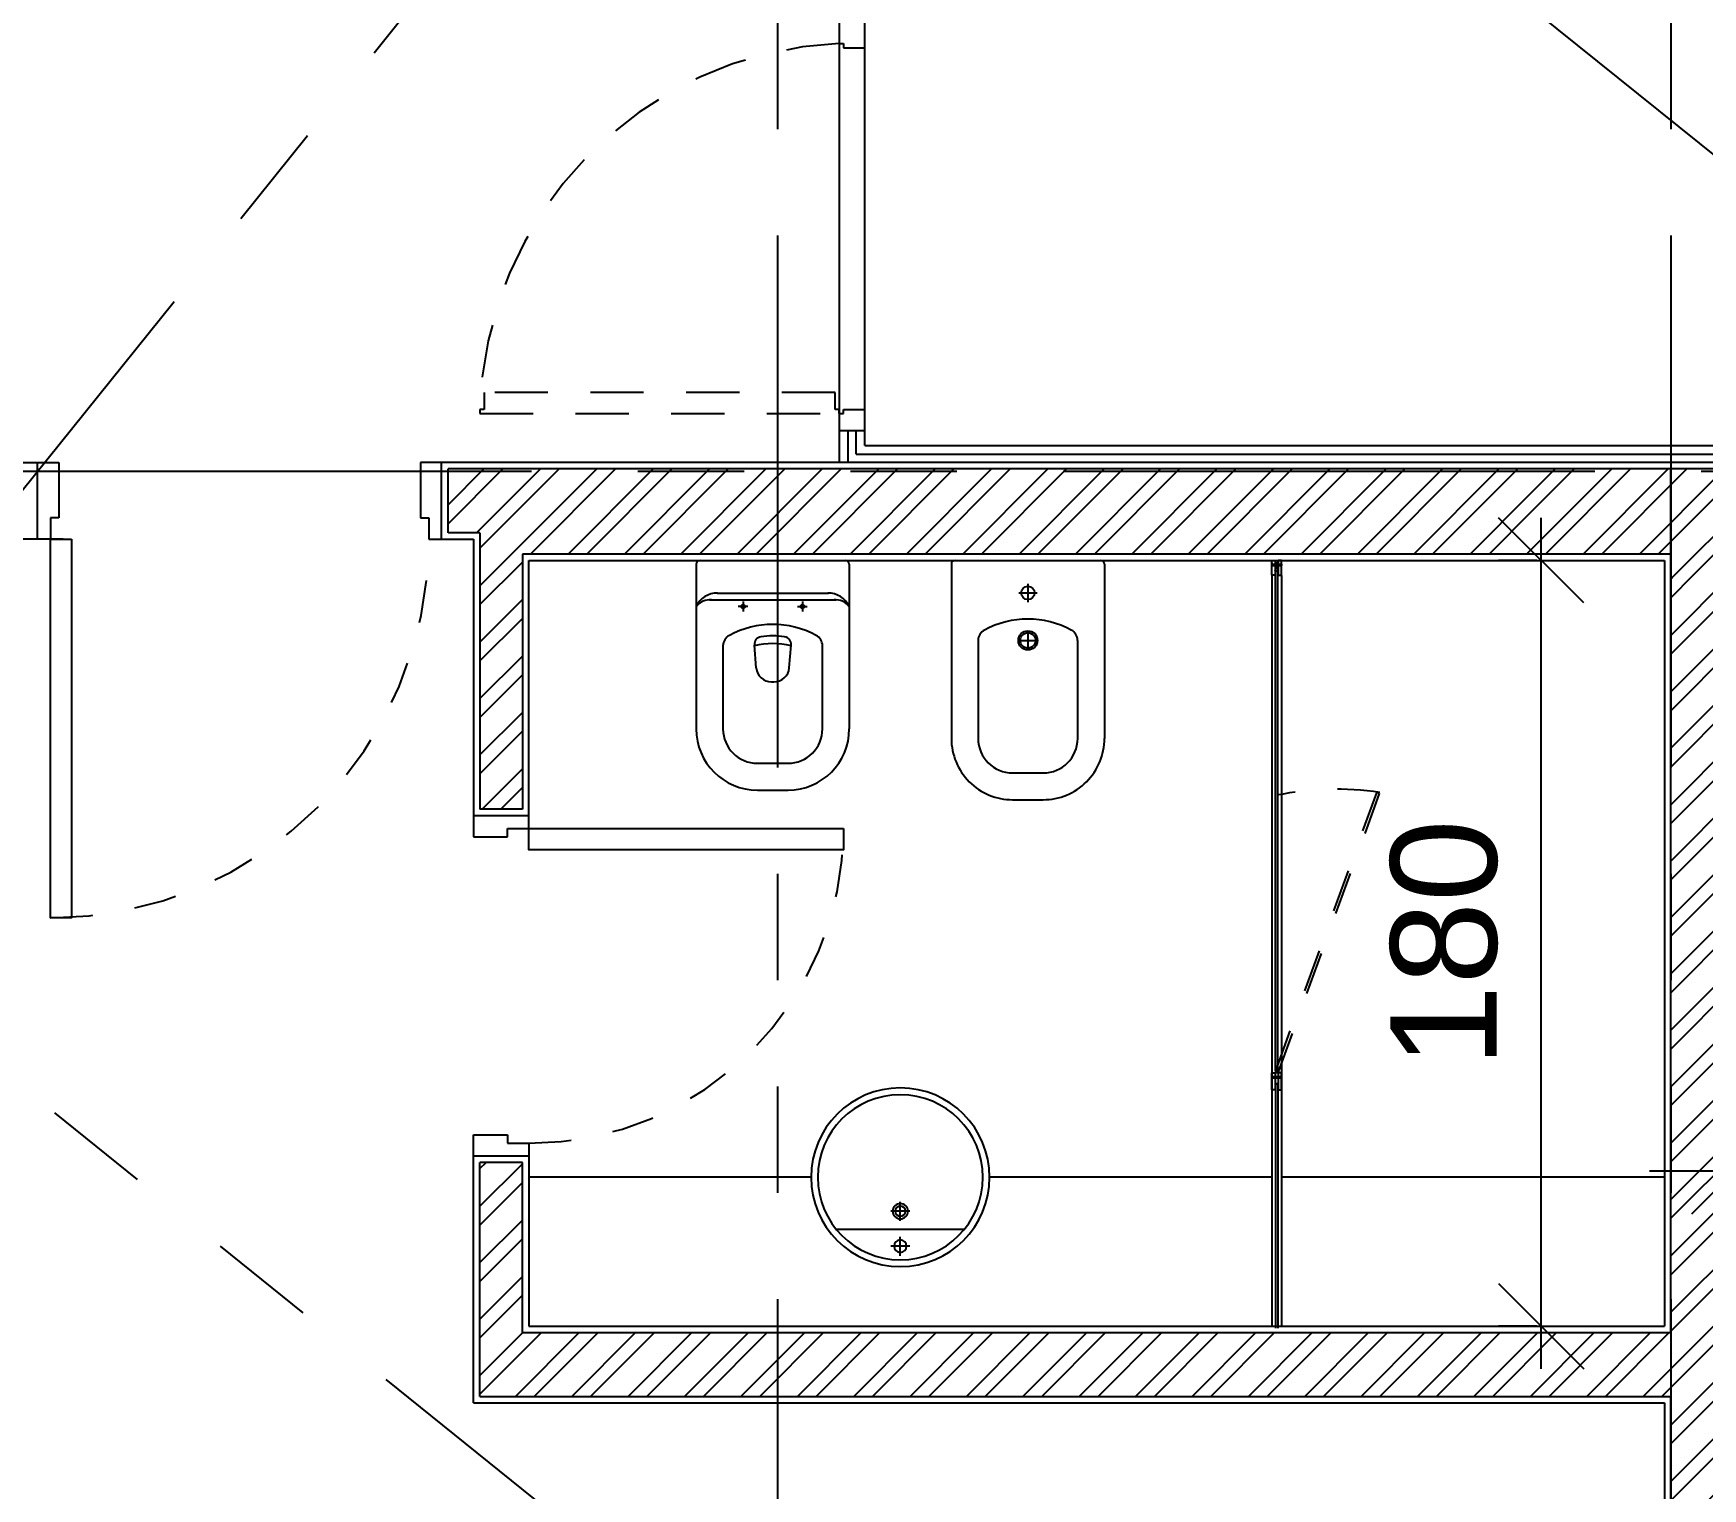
# Model space of a CAD drawing. Extents: x 83 to 143.2, y -2.6 to 70.8.
# Drawn here: x 99.728 to 103.653, y 45.508 to 48.929 of the extents above; entities that cross this region are included whole.
import ezdxf

# ---------------------------------------------------------------- set-up
doc = ezdxf.new("R2010")
doc.units = 0
doc.header["$MEASUREMENT"] = 0
doc.header["$PDMODE"] = 3
doc.header["$PDSIZE"] = 0.3
doc.linetypes.add('AXIS_100$0$A-AXIS$0$PHANTOM', pattern=[2.5, 1.25, -0.25, 0.25, -0.25, 0.25, -0.25])
doc.linetypes.add('HIDDEN2', pattern=[0.1875, 0.125, -0.0625])
doc.layers.get('0').update_dxf_attribs({"linetype": 'CONTINUOUS'})
doc.layers.get('DEFPOINTS').update_dxf_attribs({"linetype": 'CONTINUOUS'})
for name, color, linetype in [('a-dim', 3, 'CONTINUOUS'), ('A-DOORS', 1, 'CONTINUOUS'), ('A-FC-PROJECTION', 8, 'HIDDEN2'), ('A-HATCH-WALL', 8, 'CONTINUOUS'), ('A-PLASTER', 8, 'CONTINUOUS'), ('A-WALL', 4, 'CONTINUOUS'), ('AXIS_100$0$A-AXIS-100', 10, 'AXIS_100$0$A-AXIS$0$PHANTOM'), ('DA-SAN', 4, 'CONTINUOUS'), ('WOOD PANELING', 7, 'CONTINUOUS')]:
    doc.layers.add(name, color=color, linetype=linetype)
doc.styles.add('A100-STEXT', font='ARIAL.TTF', dxfattribs={"height": 0.25})
doc.dimstyles.new('A100-DIM', dxfattribs={"dimtxt": 0.25, "dimasz": 0.2, "dimexe": 0.1, "dimexo": 0.3, "dimgap": 0.1, "dimtad": 1, "dimlfac": 100, "dimrnd": 0.5, "dimdsep": 46, "dimtxsty": 'A100-STEXT', "dimblk1": 'OBLIQUE', "dimblk2": 'OBLIQUE', "dimsah": 1, "dimcen": -0.05, "dimdle": 0.1, "dimclrd": 15, "dimclre": 15, "dimclrt": 256, "dimadec": 0, "dimazin": 0, "dimtfac": 0.28, "dimtix": 1, "dimtmove": 2, "dimatfit": 3, "dimldrblk": 'OBLIQUE', "dimfxl": 0, "dimtolj": 1, "dimarcsym": 0})
pattern_1 = [(45, (40.92615, 14.29517), (-0.06629126, 0.06629126), []), (45, (40.97035, 14.29517), (-0.06629126, 0.06629126), [])]

# ---------------------------------------------------------------- blocks, each defined once
blk = doc.blocks.new('_OBLIQUE')
at = {"color": 0, "linetype": 'ByBlock'}
blk.add_line((-0.5, -0.5), (0.5, 0.5), dxfattribs=at)
blk = doc.blocks.new('*D51')
at = {"layer": 'a-dim', "color": 15, "lineweight": -2}
for p, q in [((103.8756, 52.5662), (103.6275, 52.2577)), ((112.0765, 45.5913), (103.6122, 52.3983)), ((112.0167, 45.6766), (111.9359, 45.5761))]:
    blk.add_line(p, q, dxfattribs=at)
at = {"layer": 'DEFPOINTS', "color": 0}
for p in [(104.0636, 52.8), (103.6901, 52.3356), (112.2048, 45.9104)]:
    blk.add_point(p, dxfattribs=at)
at = {"layer": 'a-dim', "color": 15, "lineweight": -2, "xscale": 0.2, "yscale": 0.2, "zscale": 0.2}
for p, rotation in [((103.6901, 52.3356), 141.193709357094), ((111.9986, 45.654), 321.193709357094)]:
    blk.add_blockref('_OBLIQUE', p, dxfattribs=dict(at, rotation=rotation))
at = {"layer": 'a-dim', "insert": (107.987, 49.1722), "char_height": 0.25, "attachment_point": 5, "rotation": 321.1937, "style": 'A100-STEXT'}
blk.add_mtext('\\A1;1066', dxfattribs=at)
blk = doc.blocks.new('*D83')
at = {"layer": 'a-dim', "color": 15, "lineweight": -2}
for p, q in [((103.2731, 45.79), (103.2731, 47.79)), ((103.2628, 47.69), (103.1731, 47.69)), ((103.2628, 45.89), (103.1731, 45.89))]:
    blk.add_line(p, q, dxfattribs=at)
at = {"layer": 'DEFPOINTS', "color": 0}
for p in [(103.2731, 47.69), (103.5628, 47.69), (103.5628, 45.89)]:
    blk.add_point(p, dxfattribs=at)
at = {"layer": 'a-dim', "color": 15, "lineweight": -2, "xscale": 0.2, "yscale": 0.2, "zscale": 0.2}
for p, rotation in [((103.2731, 47.69), 90), ((103.2731, 45.89), 270)]:
    blk.add_blockref('_OBLIQUE', p, dxfattribs=dict(at, rotation=rotation))
at = {"layer": 'a-dim', "insert": (103.0454, 46.79), "char_height": 0.25, "attachment_point": 5, "rotation": 90, "style": 'A100-STEXT'}
blk.add_mtext('\\A1;180', dxfattribs=at)
blk = doc.blocks.new('*D91')
at = {"layer": 'a-dim', "color": 15, "lineweight": -2}
for p, q in [((103.7278, 46.4), (103.7278, 46.1541)), ((104.0278, 46.4), (104.0278, 46.1541)), ((103.7278, 46.2541), (103.5278, 46.2541)), ((103.7278, 46.2541), (104.0278, 46.2541)), ((104.0278, 46.2541), (104.2278, 46.2541))]:
    blk.add_line(p, q, dxfattribs=at)
at = {"layer": 'DEFPOINTS', "color": 0}
for p in [(103.7278, 46.7), (104.0278, 46.7), (104.0278, 46.2541)]:
    blk.add_point(p, dxfattribs=at)
at = {"layer": 'a-dim', "color": 15, "lineweight": -2, "xscale": 0.2, "yscale": 0.2, "zscale": 0.2}
blk.add_blockref('_OBLIQUE', (103.7278, 46.2541), dxfattribs=at)
at = {"layer": 'a-dim', "color": 15, "lineweight": -2, "xscale": 0.2, "yscale": 0.2, "zscale": 0.2, "rotation": 180}
blk.add_blockref('_OBLIQUE', (104.0278, 46.2541), dxfattribs=at)
at = {"layer": 'a-dim', "insert": (103.8778, 46.4818), "char_height": 0.25, "attachment_point": 5, "style": 'A100-STEXT'}
blk.add_mtext('\\A1;30', dxfattribs=at)
blk = doc.blocks.new('A$C717319BD')
for p, q in [((110, 74), (110, 451)), ((32.1, 262.5), (87.9, 262.5)), ((60, 290.4), (60, 234.6)), ((134.9, 262.5), (190.7, 262.5)), ((162.8, 290.4), (162.8, 234.6))]:
    blk.add_line(p, q)
for centre, radius in [((262.5, 262.5), 262.5), ((262.5, 262.5), 242.5), ((60, 262.5), 18.5), ((162.8, 262.5), 22.5), ((162.8, 262.5), 15)]:
    blk.add_circle(centre, radius)

msp = doc.modelspace()

# ---------------------------------------------------------------- hatches: boundary and pattern name
at = {"layer": 'A-HATCH-WALL'}
h = msp.add_hatch(dxfattribs=at)
h.set_pattern_fill('ANSI32', color=256, scale=0.25, style=0)
h.set_pattern_definition(pattern_1)
h.paths.add_polyline_path([(103.25216, 47.705), (103.25216, 47.905), (100.70279, 47.905), (100.70279, 47.755), (100.77779, 47.755), (100.77779, 47.105), (100.87779, 47.105), (100.87779, 47.705)])
h = msp.add_hatch(dxfattribs=at)
h.set_pattern_fill('ANSI32', color=256, scale=0.25, style=0)
h.set_pattern_definition(pattern_1)
h.paths.add_polyline_path([(103.25216, 47.905), (103.25216, 47.705), (103.57779, 47.705), (103.57779, 47.905)])
h.paths.add_polyline_path([(103.57779, 47.905), (103.57779, 47.655), (104.17779, 47.655), (104.17779, 47.905), (104.07779, 47.905)])
h = msp.add_hatch(dxfattribs=at)
h.set_pattern_fill('ANSI32', color=256, scale=0.25, style=0)
h.set_pattern_definition(pattern_1)
h.paths.add_polyline_path([(103.57779, 46.09), (104.94779, 46.09), (104.94779, 46.24), (104.17779, 46.24), (104.17779, 47.655), (104.02779, 47.655), (104.02779, 46.65), (103.72779, 46.65), (103.72779, 47.655), (103.57779, 47.655)])
h.paths.add_polyline_path([(103.57779, 45.725), (103.57779, 45.875), (100.87779, 45.875), (100.87779, 46.275), (100.77779, 46.275), (100.77779, 45.725)])
h = msp.add_hatch(dxfattribs=at)
h.set_pattern_fill('ANSI32', color=256, scale=0.25, style=0)
h.set_pattern_definition(pattern_1)
h.paths.add_polyline_path([(103.57779, 45.1504), (103.77779, 45.1504), (103.77779, 46.09), (103.57779, 46.09), (103.57779, 45.875), (103.57779, 45.725)])

# ---------------------------------------------------------------- linework, layer by layer
at = {"layer": 'A-DOORS'}
for p, q in [((99.73779, 47.92), (99.78779, 47.92)), ((99.78779, 47.92), (99.78779, 47.79)), ((100.68779, 47.92), (100.63779, 47.92)), ((100.63779, 47.92), (100.63779, 47.79)), ((99.78779, 47.79), (99.76779, 47.79)), ((99.76779, 47.79), (99.76779, 47.74)), ((100.63779, 47.79), (100.65779, 47.79)), ((100.65779, 47.79), (100.65779, 47.74)), ((99.76779, 47.74), (99.73779, 47.74)), ((99.79779, 47.74), (99.75779, 47.74)), ((100.65779, 47.74), (100.68779, 47.74)), ((100.76279, 47.09), (100.76279, 47.04)), ((100.89279, 47.06), (100.89279, 47.09)), ((100.76279, 47.04), (100.84279, 47.04)), ((100.84279, 47.04), (100.84279, 47.06)), ((100.84279, 47.06), (100.89279, 47.06)), ((100.76279, 46.29), (100.76279, 46.34)), ((100.76279, 46.34), (100.84279, 46.34)), ((100.84279, 46.34), (100.84279, 46.32)), ((100.84279, 46.32), (100.89279, 46.32)), ((100.89279, 46.32), (100.89279, 46.29))]:
    msp.add_line(p, q, dxfattribs=at)
for points in [[(99.81779, 47.74), (99.81779, 46.85), (99.76779, 46.85), (99.76779, 47.74)], [(101.63279, 47.06), (101.63279, 47.01), (100.89279, 47.01), (100.89279, 47.06)]]:
    msp.add_lwpolyline(points, close=True, dxfattribs=at)
at = {"layer": 'A-FC-PROJECTION', "ltscale": 0.5, "elevation": 0.0034}
msp.add_lwpolyline([(102.65463, 46.48817), (102.65271, 46.48727), (102.64989, 46.4883), (102.64899, 46.49022), (102.88687, 47.14379), (102.88879, 47.14469), (102.89161, 47.14366), (102.89251, 47.14174)], close=True, dxfattribs=at)
at = {"layer": 'A-FC-PROJECTION', "ltscale": 0.5}
for centre, radius, start, end in [((99.76779, 47.74), 0.89, 270, 360), ((102.79076, 46.47331, -0.00279), 0.67896, 81.25441, 101.85296), ((100.89279, 47.06), 0.74, 270, 0)]:
    msp.add_arc(centre, radius, start, end, dxfattribs=at)
at = {"layer": 'A-PLASTER'}
for p, q in [((98.31779, 47.92), (99.73779, 47.92)), ((99.73779, 47.74), (99.73779, 47.92)), ((102.78279, 47.92), (100.68779, 47.92)), ((100.68779, 47.74), (100.68779, 47.92)), ((104.06279, 47.92), (102.78279, 47.92)), ((99.73779, 47.74), (99.27779, 47.74)), ((100.68779, 47.74), (100.76279, 47.74)), ((100.76279, 47.74), (100.76279, 47.09)), ((100.89279, 47.09), (100.89279, 47.69)), ((100.89279, 47.69), (103.56279, 47.69)), ((103.56279, 47.69), (103.56279, 45.89)), ((100.76279, 47.09), (100.89279, 47.09)), ((100.76279, 46.29), (100.89279, 46.29)), ((100.76279, 45.71), (100.76279, 46.29)), ((100.89279, 46.29), (100.89279, 45.89)), ((100.89279, 45.89), (103.56279, 45.89)), ((100.76279, 45.71), (103.56279, 45.71)), ((103.56279, 45.71), (103.56279, 42.315))]:
    msp.add_line(p, q, dxfattribs=at)
at = {"layer": 'A-WALL'}
for p, q in [((104.07779, 47.905), (100.70279, 47.905)), ((100.70279, 47.755), (100.70279, 47.905)), ((103.57779, 45.875), (103.57779, 47.905)), ((100.77779, 47.755), (100.70279, 47.755)), ((100.77779, 47.755), (100.77779, 47.105)), ((103.57779, 47.705), (100.87779, 47.705)), ((100.87779, 47.705), (100.87779, 47.105)), ((100.87779, 47.105), (100.77779, 47.105)), ((100.87779, 46.275), (100.77779, 46.275)), ((100.77779, 45.725), (100.77779, 46.275)), ((100.87779, 45.875), (100.87779, 46.275)), ((100.87779, 45.875), (103.57779, 45.875)), ((100.77779, 45.725), (103.57779, 45.725)), ((103.57779, 43.4), (103.57779, 45.725))]:
    msp.add_line(p, q, dxfattribs=at)
at = {"layer": 'AXIS_100$0$A-AXIS-100'}
for p, q in [((96.14192, 43.42837), (117.59332, 70.10253)), ((101.47779, 63.4533), (101.47779, 41.71458)), ((103.57779, 63.4533), (103.57779, 41.71458)), ((127.54157, 29.45339), (91.75227, 58.2352)), ((124.90948, 26.18046), (89.12018, 54.96227)), ((89.64942, 47.9), (107.518, 47.9))]:
    msp.add_line(p, q, dxfattribs=at)
at = {"layer": 'DA-SAN'}
for p, q in [((101.2953, 47.69), (101.6373, 47.69)), ((101.2953, 47.69), (101.6373, 47.69)), ((101.8953, 47.69), (102.2373, 47.69)), ((101.8953, 47.69), (102.2373, 47.69)), ((101.2863, 47.681), (101.2863, 47.294)), ((101.2863, 47.681), (101.2863, 47.294)), ((101.6463, 47.681), (101.6463, 47.294)), ((101.6463, 47.681), (101.6463, 47.294)), ((101.8863, 47.681), (101.8863, 47.2715)), ((101.8863, 47.681), (101.8863, 47.2715)), ((102.2463, 47.681), (102.2463, 47.2715)), ((102.2463, 47.681), (102.2463, 47.2715)), ((102.6398, 47.65468, -0.00438), (102.6398, 45.89, 0)), ((102.64779, 47.66524, -0.00498), (102.65479, 47.66524, -0.00498)), ((102.66279, 47.65467, -0.00385), (102.66279, 45.89, -0.00089)), ((101.33551, 47.61319), (101.59709, 47.61319)), ((101.33551, 47.61319), (101.59709, 47.61319)), ((102.0447, 47.61354), (102.0879, 47.61354)), ((102.0447, 47.61354), (102.0879, 47.61354)), ((102.0663, 47.63514), (102.0663, 47.59194)), ((102.0663, 47.63514), (102.0663, 47.59194)), ((101.31742, 47.59744), (101.61517, 47.59744)), ((101.31742, 47.59744), (101.61517, 47.59744)), ((101.40807, 47.58169), (101.38503, 47.58169)), ((101.40807, 47.58169), (101.38503, 47.58169)), ((101.39655, 47.59321), (101.39655, 47.57017)), ((101.39655, 47.59321), (101.39655, 47.57017)), ((101.52453, 47.58169), (101.54757, 47.58169)), ((101.52453, 47.58169), (101.54757, 47.58169)), ((101.53605, 47.59321), (101.53605, 47.57017)), ((101.53605, 47.59321), (101.53605, 47.57017)), ((101.9493, 47.50189), (101.9493, 47.2715)), ((101.9493, 47.50189), (101.9493, 47.2715)), ((102.0447, 47.50189), (102.0879, 47.50189)), ((102.0447, 47.50189), (102.0879, 47.50189)), ((102.0663, 47.52349), (102.0663, 47.48029)), ((102.0663, 47.52349), (102.0663, 47.48029)), ((102.1833, 47.2715), (102.1833, 47.50189)), ((102.1833, 47.2715), (102.1833, 47.50189)), ((101.3493, 47.48944), (101.3493, 47.294)), ((101.3493, 47.48944), (101.3493, 47.294)), ((101.42755, 47.43751), (101.42308, 47.49111)), ((101.42755, 47.43751), (101.42308, 47.49111)), ((101.50505, 47.43751), (101.50951, 47.49111)), ((101.50505, 47.43751), (101.50951, 47.49111)), ((101.5833, 47.294), (101.5833, 47.48944)), ((101.5833, 47.294), (101.5833, 47.48944)), ((101.46342, 47.4045), (101.46917, 47.4045)), ((101.46342, 47.4045), (101.46917, 47.4045)), ((101.4303, 47.213), (101.5023, 47.213)), ((101.4303, 47.213), (101.5023, 47.213)), ((102.0303, 47.1905), (102.1023, 47.1905)), ((102.0303, 47.1905), (102.1023, 47.1905)), ((101.4303, 47.15), (101.5023, 47.15)), ((101.4303, 47.15), (101.5023, 47.15)), ((102.65479, 46.48548, -0.00143), (102.64779, 46.48548, -0.00143)), ((102.6498, 46.48779, -0.00279), (102.6483, 46.48929, -0.00279)), ((102.6528, 46.48779, -0.00279), (102.6498, 46.48779, -0.00279)), ((102.6528, 46.48779, -0.00279), (102.6543, 46.48929, -0.00279)), ((102.64779, 46.46072, -0.00641), (102.65479, 46.46072, -0.00641)), ((101.5563, 46.24), (100.89279, 46.24)), ((102.6398, 46.24), (101.9763, 46.24)), ((103.56279, 46.24), (102.66279, 46.24))]:
    msp.add_line(p, q, dxfattribs=at)
at = {"layer": 'DA-SAN', "color": 8}
for p, q in [((102.64779, 47.66524, -0.00498), (102.65479, 47.69, -0.00498)), ((102.65479, 47.66524, -0.00498), (102.64779, 47.69, -0.00498)), ((102.63979, 47.68424, -0.00498), (102.63979, 47.67547, -0.00498)), ((102.63979, 47.68424, -0.00498), (102.64214, 47.68124, -0.00498)), ((102.63979, 47.67547, -0.00498), (102.64214, 47.67824, -0.00498)), ((102.64214, 47.68124, -0.00498), (102.66279, 47.68124, -0.00498)), ((102.64214, 47.68124, -0.00498), (102.64214, 47.67824, -0.00498)), ((102.64214, 47.67824, -0.00498), (102.66279, 47.67824, -0.00498)), ((102.64471, 47.67824, -0.00498), (102.64391, 47.68124, -0.00498)), ((102.64551, 47.67824, -0.00498), (102.6447, 47.68124, -0.00498)), ((102.64605, 47.67824, -0.00498), (102.64525, 47.68124, -0.00498)), ((102.64684, 47.67824, -0.00498), (102.64604, 47.68124, -0.00498)), ((102.64764, 47.67824, -0.00498), (102.64683, 47.68124, -0.00498)), ((102.64843, 47.67824, -0.00498), (102.64763, 47.68124, -0.00498)), ((102.64979, 47.66467, -0.00498), (102.64829, 47.66317, -0.00498)), ((102.6483, 46.48929, -0.00256), (102.6483, 47.66317, -0.00569)), ((102.64922, 47.67824, -0.00498), (102.64842, 47.68124, -0.00498)), ((102.65001, 47.67824, -0.00498), (102.64921, 47.68124, -0.00498)), ((102.65279, 47.66467, -0.00498), (102.64979, 47.66467, -0.00498)), ((102.65331, 47.67824, -0.00498), (102.6525, 47.68124, -0.00498)), ((102.65279, 47.66467, -0.00498), (102.65429, 47.66317, -0.00498)), ((102.6541, 47.67824, -0.00498), (102.6533, 47.68124, -0.00498)), ((102.65489, 47.67824, -0.00498), (102.65409, 47.68124, -0.00498)), ((102.6543, 46.48929, -0.00256), (102.6543, 47.66316, -0.00569)), ((102.65569, 47.67824, -0.00498), (102.65488, 47.68124, -0.00498)), ((102.65648, 47.67824, -0.00498), (102.65568, 47.68124, -0.00498)), ((102.65727, 47.67824, -0.00498), (102.65647, 47.68124, -0.00498)), ((102.65806, 47.67824, -0.00498), (102.65726, 47.68124, -0.00498)), ((102.65886, 47.67824, -0.00498), (102.65806, 47.68124, -0.00498)), ((102.65965, 47.67824, -0.00498), (102.65885, 47.68124, -0.00498)), ((102.66044, 47.67824, -0.00498), (102.65964, 47.68124, -0.00498)), ((102.66124, 47.67824, -0.00498), (102.66043, 47.68124, -0.00498)), ((102.66279, 47.68124, -0.00498), (102.66279, 47.67824, -0.00498)), ((102.63979, 46.47972, -0.00641), (102.63979, 46.47095, -0.00641)), ((102.63979, 46.47972, -0.00641), (102.64214, 46.47672, -0.00641)), ((102.63979, 46.47095, -0.00641), (102.64214, 46.47372, -0.00641)), ((102.64214, 46.47672, -0.00641), (102.66279, 46.47672, -0.00641)), ((102.64214, 46.47672, -0.00641), (102.64214, 46.47372, -0.00641)), ((102.64214, 46.47372, -0.00641), (102.66279, 46.47372, -0.00641)), ((102.64471, 46.47372, -0.00641), (102.64391, 46.47672, -0.00641)), ((102.64551, 46.47372, -0.00641), (102.6447, 46.47672, -0.00641)), ((102.64605, 46.47372, -0.00641), (102.64525, 46.47672, -0.00641)), ((102.64684, 46.47372, -0.00641), (102.64604, 46.47672, -0.00641)), ((102.64764, 46.47372, -0.00641), (102.64683, 46.47672, -0.00641)), ((102.64843, 46.47372, -0.00641), (102.64763, 46.47672, -0.00641)), ((102.64922, 46.47372, -0.00641), (102.64842, 46.47672, -0.00641)), ((102.65001, 46.47372, -0.00641), (102.64921, 46.47672, -0.00641)), ((102.65331, 46.47372, -0.00641), (102.6525, 46.47672, -0.00641)), ((102.6541, 46.47372, -0.00641), (102.6533, 46.47672, -0.00641)), ((102.65489, 46.47372, -0.00641), (102.65409, 46.47672, -0.00641)), ((102.65569, 46.47372, -0.00641), (102.65488, 46.47672, -0.00641)), ((102.65648, 46.47372, -0.00641), (102.65568, 46.47672, -0.00641)), ((102.65727, 46.47372, -0.00641), (102.65647, 46.47672, -0.00641)), ((102.65806, 46.47372, -0.00641), (102.65726, 46.47672, -0.00641)), ((102.65886, 46.47372, -0.00641), (102.65806, 46.47672, -0.00641)), ((102.65965, 46.47372, -0.00641), (102.65885, 46.47672, -0.00641)), ((102.66044, 46.47372, -0.00641), (102.65964, 46.47672, -0.00641)), ((102.66124, 46.47372, -0.00641), (102.66043, 46.47672, -0.00641)), ((102.66279, 46.47672, -0.00641), (102.66279, 46.47372, -0.00641)), ((102.6498, 46.45899, -0.00138), (102.6483, 46.45749, -0.00138)), ((102.6483, 46.45749, -0.00138), (102.6483, 45.8853, -0.00614)), ((102.6528, 46.45899, -0.00138), (102.6498, 46.45899, -0.00138)), ((102.6528, 46.45899, -0.00138), (102.6543, 46.45749, -0.00138)), ((102.6543, 46.45749, -0.00138), (102.65429, 45.88531, -0.00614))]:
    msp.add_line(p, q, dxfattribs=at)
at = {"layer": 'DA-SAN'}
for points in [[(102.63979, 47.655), (102.63979, 47.69), (102.64779, 47.69), (102.64779, 47.655)], [(102.66279, 47.655), (102.66279, 47.69), (102.65479, 47.69), (102.65479, 47.655)]]:
    msp.add_lwpolyline(points, close=True, dxfattribs=at)
for points, elevation in [([(101.50951, 47.49111, 0.395048), (101.49425, 47.51041, 0.0746467), (101.43834, 47.51041, 0.395048), (101.42308, 47.49111)], 0.00165), ([(101.50951, 47.49111, 0.395048), (101.49425, 47.51041, 0.0746467), (101.43834, 47.51041, 0.395048), (101.42308, 47.49111)], 0.00165), ([(101.50934, 47.48897, 0.1284659), (101.42326, 47.48897)], 0.00165), ([(101.50934, 47.48897, 0.1284659), (101.42326, 47.48897)], 0.00165), ([(101.8863, 47.2715, 0.4142136), (102.0303, 47.1275), (102.1023, 47.1275, 0.4142136), (102.2463, 47.2715, 0.4142136)], 0.00304), ([(101.8863, 47.2715, 0.4142136), (102.0303, 47.1275), (102.1023, 47.1275, 0.4142136), (102.2463, 47.2715, 0.4142136)], 0.00304)]:
    msp.add_lwpolyline(points, format="xyb", dxfattribs=dict(at, elevation=elevation))
at = {"layer": 'DA-SAN', "elevation": -0.00143}
for points in [[(102.63979, 46.44548), (102.63979, 46.48548), (102.64779, 46.48548), (102.64779, 46.44548)], [(102.66279, 46.44548), (102.66279, 46.48548), (102.65479, 46.48548), (102.65479, 46.44548)]]:
    msp.add_lwpolyline(points, close=True, dxfattribs=at)
at = {"layer": 'DA-SAN'}
for centre, radius in [((102.0663, 47.61354, 0.00304), 0.01575), ((102.0663, 47.61354, 0.00304), 0.01575), ((101.39655, 47.58169, 0.00165), 0.0045), ((101.39655, 47.58169, 0.00165), 0.0045), ((101.53605, 47.58169, 0.00165), 0.0045), ((101.53605, 47.58169, 0.00165), 0.0045), ((102.0663, 47.50189, 0.00304), 0.0225), ((102.0663, 47.50189, 0.00304), 0.0225), ((102.0663, 47.50189, 0.00304), 0.018), ((102.0663, 47.50189, 0.00304), 0.018)]:
    msp.add_circle(centre, radius, dxfattribs=at)
for centre, radius, start, end in [((101.2953, 47.681, 0.00165), 0.009, 90, 180), ((101.2953, 47.681, 0.00165), 0.009, 90, 180), ((101.6373, 47.681, 0.00165), 0.009, 0, 90), ((101.6373, 47.681, 0.00165), 0.009, 0, 90), ((101.8953, 47.681, 0.00304), 0.009, 90, 180), ((101.8953, 47.681, 0.00304), 0.009, 90, 180), ((102.2373, 47.681, 0.00304), 0.009, 0, 90), ((102.2373, 47.681, 0.00304), 0.009, 0, 90), ((101.33603, 47.55818, 0.00165), 0.05501, 89.45277, 154.70005), ((101.33603, 47.55818, 0.00165), 0.05501, 89.45277, 154.70005), ((101.59656, 47.55818, 0.00165), 0.05501, 25.29995, 90.54723), ((101.59656, 47.55818, 0.00165), 0.05501, 25.29995, 90.54723), ((101.3198, 47.5541, 0.00165), 0.0434, 86.85684, 140.53618), ((101.3198, 47.5541, 0.00165), 0.0434, 86.85684, 140.53618), ((101.61279, 47.5541, 0.00165), 0.0434, 39.46382, 93.14316), ((101.61279, 47.5541, 0.00165), 0.0434, 39.46382, 93.14316), ((101.4663, 47.32422, 0.00165), 0.21528, 61.70062, 118.29938), ((101.4663, 47.32422, 0.00165), 0.21528, 61.70062, 118.29938), ((102.0663, 47.33668, 0.00304), 0.21528, 61.70062, 118.29938), ((102.0663, 47.33668, 0.00304), 0.21528, 61.70062, 118.29938), ((101.37795, 47.48859, 0.00165), 0.02867, 118.57578, 178.31068), ((101.37795, 47.48859, 0.00165), 0.02867, 118.57578, 178.31068), ((101.55464, 47.48859, 0.00165), 0.02867, 1.68932, 61.42422), ((101.55464, 47.48859, 0.00165), 0.02867, 1.68932, 61.42422), ((101.97795, 47.50105, 0.00304), 0.02867, 118.57578, 178.31068), ((101.97795, 47.50105, 0.00304), 0.02867, 118.57578, 178.31068), ((102.15464, 47.50105, 0.00304), 0.02867, 1.68932, 61.42422), ((102.15464, 47.50105, 0.00304), 0.02867, 1.68932, 61.42422), ((101.46342, 47.4405, 0.00165), 0.036, 184.76364, 270), ((101.46342, 47.4405, 0.00165), 0.036, 184.76364, 270), ((101.46917, 47.4405, 0.00165), 0.036, 270, 355.23636), ((101.46917, 47.4405, 0.00165), 0.036, 270, 355.23636), ((101.4303, 47.294, 0.00165), 0.144, 180, 270), ((101.4303, 47.294, 0.00165), 0.144, 180, 270), ((101.4303, 47.294, 0.00165), 0.081, 180, 270), ((101.4303, 47.294, 0.00165), 0.081, 180, 270), ((101.5023, 47.294, 0.00165), 0.081, 270, 0), ((101.5023, 47.294, 0.00165), 0.081, 270, 0), ((101.5023, 47.294, 0.00165), 0.144, 270, 0), ((101.5023, 47.294, 0.00165), 0.144, 270, 0), ((102.0303, 47.2715, 0.00304), 0.081, 180, 270), ((102.0303, 47.2715, 0.00304), 0.081, 180, 270), ((102.1023, 47.2715, 0.00304), 0.081, 270, 0), ((102.1023, 47.2715, 0.00304), 0.081, 270, 0)]:
    msp.add_arc(centre, radius, start, end, dxfattribs=at)
at = {"layer": 'WOOD PANELING'}
for p, q in [((101.68279, 47.96), (101.68279, 52.565)), ((101.62279, 49.02), (101.62279, 47.92)), ((101.62279, 48.905), (101.63279, 48.905)), ((101.62279, 48.905), (101.63279, 48.905)), ((101.63279, 48.905), (101.63279, 48.895)), ((101.63279, 48.895), (101.68279, 48.895)), ((101.63279, 48.035), (101.63279, 48.045)), ((101.63279, 48.045), (101.68279, 48.045)), ((101.62279, 48.035), (101.63279, 48.035)), ((101.62279, 48.035), (101.63279, 48.035)), ((101.62279, 47.995), (101.68279, 47.995)), ((101.64279, 47.995), (101.64279, 47.92)), ((101.66279, 47.94), (101.66279, 47.995)), ((101.66279, 47.94), (102.78279, 47.94)), ((101.68279, 47.96), (104.06279, 47.96)), ((102.78279, 47.94), (104.06279, 47.94))]:
    msp.add_line(p, q, dxfattribs=at)
at = {"layer": 'WOOD PANELING', "color": 8, "linetype": 'HIDDEN2'}
msp.add_lwpolyline([(100.78779, 48.085), (100.78779, 48.045), (100.77779, 48.045), (100.77779, 48.035), (101.62279, 48.035), (101.62279, 48.045), (101.61279, 48.045), (101.61279, 48.085)], close=True, dxfattribs=at)
msp.add_arc((101.66331, 48.02028), 0.88564, 92.62236, 179.04795, dxfattribs=at)

# ---------------------------------------------------------------- block references
at = {"layer": 'DA-SAN', "xscale": -0.0007999999997991836, "yscale": 0.0007999999997991836, "zscale": 0.0007999999999999952, "rotation": 270}
msp.add_blockref('A$C717319BD', (101.5563, 46.03), dxfattribs=at)

# ---------------------------------------------------------------- dimensions: what is measured, and where the dimension line sits
at = {"layer": 'a-dim'}
for base, p1, p2, angle, picture, middle in [((103.69014, 52.33564), (112.20475, 45.91036), (104.06358, 52.8), 321.19371, '*D51', (107.98702, 49.17221)), ((103.27308, 47.69), (103.56279, 45.89), (103.56279, 47.69), 90, '*D83', (103.04544, 46.79))]:
    dim = msp.add_linear_dim(base=base, p1=p1, p2=p2, angle=angle, dimstyle='A100-DIM', dxfattribs=at)
    dim.commit()
    dim.dimension.update_dxf_attribs({"geometry": picture, "text_midpoint": middle})
dim = msp.add_linear_dim(base=(104.02779, 46.25411), p1=(103.72779, 46.7), p2=(104.02779, 46.7), dimstyle='A100-DIM', dxfattribs=at)
dim.commit()
dim.dimension.update_dxf_attribs({"geometry": '*D91', "text_midpoint": (103.87779, 46.48184)})

doc.saveas('drawing.dxf')
